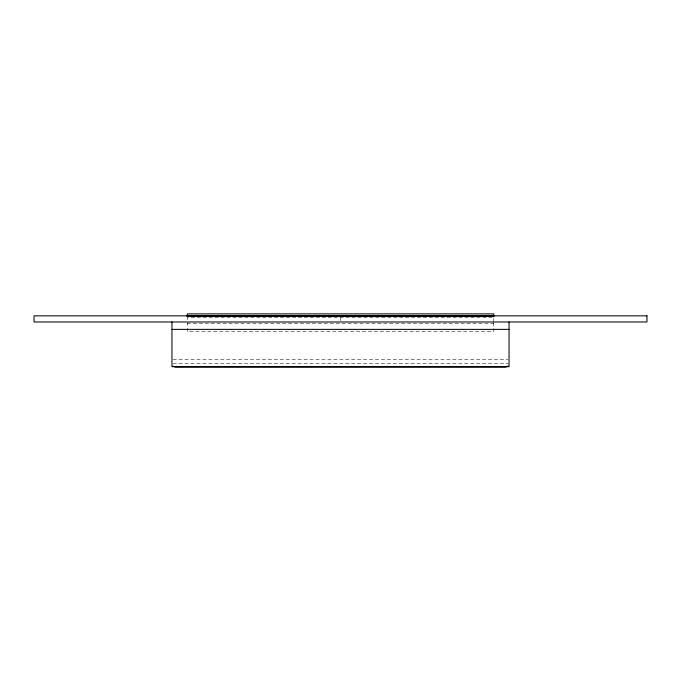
<?xml version="1.0" encoding="UTF-8"?>
<svg xmlns="http://www.w3.org/2000/svg" width="681" height="681" viewBox="0 0 681 681"><rect width="100%" height="100%" fill="white"/><g stroke="black" fill="none" stroke-linecap="round" stroke-linejoin="round"><path stroke-width="0.51" stroke-dasharray="3.4 2.55" d="M187.275 323.569L493.725 323.569M173.017 359.262L507.983 359.262M173.017 363.697L507.983 363.697M493.725 321.977L493.725 317.644L187.275 317.644L187.275 321.977M493.725 322.615L493.725 331.502L187.275 331.502L187.275 322.615M340.5 317.644L340.5 320.606"/><path stroke-width="1.02" d="M508.094 366.157L505.642 367.11L175.357 367.11L172.906 366.157M187.275 315.567L493.725 315.567M187.275 315.967L493.725 315.967M187.275 316.171L493.725 316.171M171.952 329.383L509.047 329.383M509.047 321.977L509.047 366.659L171.952 366.659L171.952 321.977M493.725 316.801L493.725 313.89L187.275 313.89L187.275 316.801M646.95 315.848L34.05 315.848L34.05 321.977L646.95 321.977L646.95 315.848"/></g></svg>
